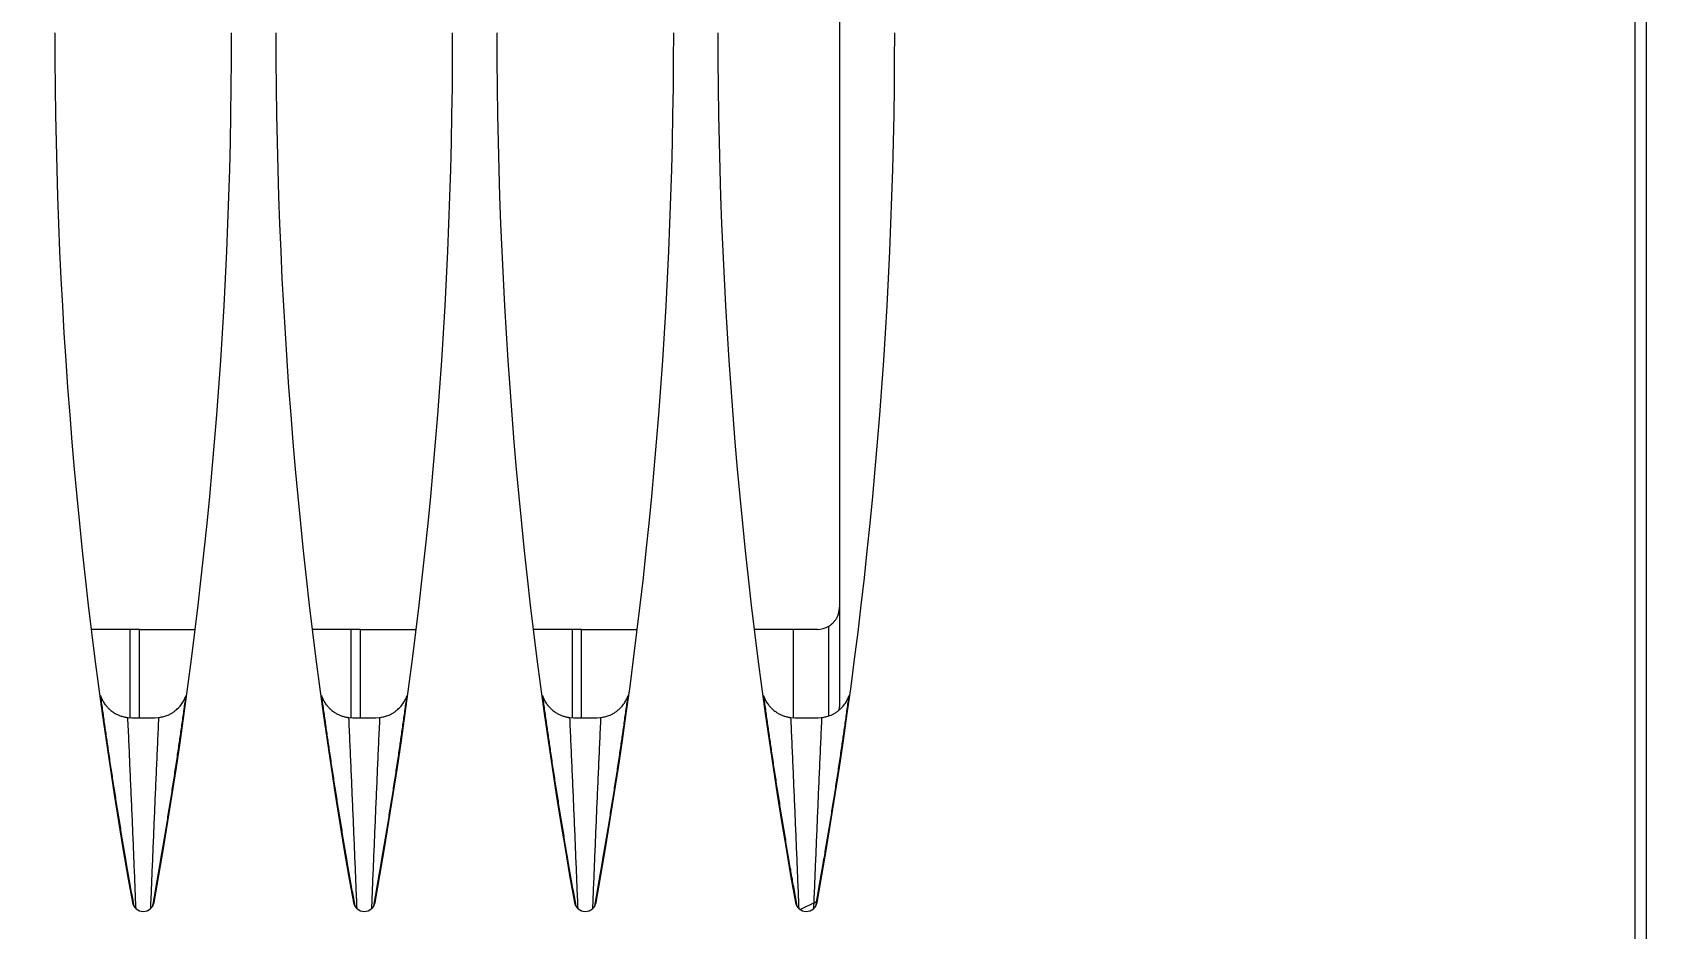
# Model space of a CAD drawing. Header units: metres. Extents: x -101133.8 to -101066.7, y -24899.3 to -24824.7.
# Drawn here: x -101108.1733 to -101108.0993, y -24833.7651 to -24833.7245 of the extents above; entities that cross this region are included whole.
import ezdxf

# ---------------------------------------------------------------- set-up
doc = ezdxf.new("R2010")
doc.units = ezdxf.units.M
doc.header["$LTSCALE"] = 0.2
doc.header["$PDSIZE"] = -5
doc.layers.add('CMT-COTATION DIVERS', color=1, linetype='Continuous')
doc.layers.add('CMT-CVC-MATERIEL', color=30, linetype='Continuous')
doc.styles.get("Standard").update_dxf_attribs({"font": 'arial.ttf'})
doc.dimstyles.get("Standard").update_dxf_attribs({"dimtxt": 0.18, "dimasz": 0.18, "dimexe": 0.18, "dimexo": 0.0625, "dimgap": 0.09, "dimtad": 0, "dimtih": 1, "dimtoh": 1, "dimdec": 4, "dimzin": 0, "dimdsep": 46, "dimtxsty": 'Standard', "dimcen": 0.09, "dimadec": 0, "dimazin": 0, "dimtfac": 1, "dimtdec": 4, "dimtofl": 0, "dimtmove": 0, "dimatfit": 3, "dimfxl": 1, "dimtolj": 1, "dimtzin": 0, "dimarcsym": 0})

# ---------------------------------------------------------------- blocks, each defined once
blk = doc.blocks.new('Cassette 600x600')
at = {"linetype": 'Continuous', "lineweight": 13}
for p, q in [((-20465.93, 461.005), (-20095.53, 461.005)), ((-20095.53, 460.505), (-20465.93, 460.505)), ((-20168.291, 424.505), (-20113.23, 424.505)), ((-20113.076, 424.493), (-20113.23, 424.505)), ((-20112.819, 424.019), (-20116.872, 424.019)), ((-20116.73, 423.505), (-20116.73, 422.832)), ((-20112.73, 423.527), (-20112.74, 423.7)), ((-20105.73, 423.702), (-20105.73, 423.736)), ((-20105.633, 423.686), (-20105.651, 423.722)), ((-20104.051, 422.724), (-20104.415, 423.469)), ((-20116.73, 422.832), (-20116.73, 422.422)), ((-20116.73, 422.422), (-20116.73, 420.649)), ((-20112.733, 422.422), (-20116.73, 422.422)), ((-20112.74, 422.31), (-20112.73, 422.483)), ((-20105.73, 422.274), (-20105.73, 422.308)), ((-20112.23, 421.246), (-20112.23, 421.28)), ((-20116.73, 412.832), (-20116.73, 415.361)), ((-20112.73, 413.527), (-20112.74, 413.7)), ((-20105.73, 413.702), (-20105.73, 413.736)), ((-20112.73, 412.832), (-20116.73, 412.832)), ((-20116.73, 412.832), (-20116.73, 412.421)), ((-20116.73, 412.421), (-20116.73, 410.649)), ((-20112.733, 412.421), (-20116.73, 412.421)), ((-20112.74, 412.31), (-20112.73, 412.483)), ((-20105.73, 412.274), (-20105.73, 412.308)), ((-20112.23, 411.246), (-20112.23, 411.28)), ((-20116.73, 402.832), (-20116.73, 405.361)), ((-20112.23, 404.73), (-20112.23, 404.764)), ((-20112.73, 403.527), (-20112.74, 403.7)), ((-20105.73, 403.702), (-20105.73, 403.736)), ((-20112.73, 402.832), (-20116.73, 402.832)), ((-20116.73, 402.832), (-20116.73, 402.421)), ((-20116.73, 402.421), (-20116.73, 400.649)), ((-20112.733, 402.421), (-20116.73, 402.421)), ((-20112.74, 402.31), (-20112.73, 402.483)), ((-20105.73, 402.274), (-20105.73, 402.308)), ((-20112.23, 401.246), (-20112.23, 401.28)), ((-20116.73, 392.832), (-20116.73, 395.361)), ((-20112.23, 394.73), (-20112.23, 394.764)), ((-20112.73, 393.527), (-20112.74, 393.7)), ((-20105.73, 393.702), (-20105.73, 393.736)), ((-20112.73, 392.832), (-20116.73, 392.832)), ((-20116.73, 392.832), (-20116.73, 392.421)), ((-20116.73, 392.421), (-20116.73, 390.649)), ((-20112.733, 392.421), (-20116.73, 392.421)), ((-20112.74, 392.31), (-20112.73, 392.483)), ((-20105.73, 392.274), (-20105.73, 392.308)), ((-20112.23, 391.246), (-20112.23, 391.28))]:
    blk.add_line(p, q, dxfattribs=at)
for centre, radius, start, end in [((-20143.73, 204.505), 222.5, 79.81251, 90), ((-20117.73, 423.505), 1, 0, 30.92657), ((-20104.465, 423.005), 0.5, 280.18749, 79.81251), ((-20143.73, 641.505), 222.5, 270, 280.18749), ((-20143.73, 194.505), 222.5, 79.81251, 90), ((-20104.465, 413.005), 0.5, 280.18749, 79.81251), ((-20143.73, 631.505), 222.5, 270, 280.18749), ((-20143.73, 184.505), 222.5, 79.81251, 90), ((-20104.465, 403.005), 0.5, 280.18749, 79.81251), ((-20143.73, 621.505), 222.5, 270, 280.18749), ((-20143.73, 174.505), 222.5, 79.81251, 90), ((-20104.465, 393.005), 0.5, 280.18749, 79.81251), ((-20143.73, 611.505), 222.5, 270, 280.18749)]:
    blk.add_arc(centre, radius, start, end, dxfattribs=at)
for points, knots in [([(-20104.205, 423.432), (-20104.323, 423.453), (-20104.442, 423.475), (-20104.56, 423.496), (-20104.678, 423.517), (-20104.795, 423.538), (-20104.916, 423.559), (-20105.036, 423.581), (-20105.16, 423.602), (-20105.271, 423.622), (-20105.383, 423.642), (-20105.483, 423.66), (-20105.627, 423.685), (-20105.816, 423.718), (-20106.081, 423.764), (-20106.326, 423.806), (-20106.571, 423.848), (-20106.796, 423.886), (-20107.026, 423.924), (-20107.256, 423.963), (-20107.492, 424.002), (-20107.726, 424.04), (-20107.96, 424.079), (-20108.193, 424.117), (-20108.426, 424.154), (-20108.659, 424.192), (-20108.893, 424.229), (-20109.127, 424.266), (-20109.361, 424.303), (-20109.595, 424.34), (-20109.828, 424.376), (-20110.06, 424.412), (-20110.292, 424.447), (-20110.529, 424.483), (-20110.766, 424.519), (-20111.009, 424.555), (-20111.231, 424.588), (-20111.452, 424.621), (-20111.652, 424.65), (-20111.858, 424.679), (-20112.064, 424.709), (-20112.275, 424.739), (-20112.485, 424.769), (-20112.695, 424.799), (-20112.904, 424.828), (-20113.113, 424.857), (-20113.322, 424.887), (-20113.531, 424.916), (-20113.74, 424.945)], [0, 0, 0, 0, 1, 1, 1, 2, 2, 2, 3, 3, 3, 4, 4, 4, 5, 5, 5, 6, 6, 6, 7, 7, 7, 8, 8, 8, 9, 9, 9, 10, 10, 10, 11, 11, 11, 12, 12, 12, 13, 13, 13, 14, 14, 14, 15, 15, 15, 16, 16, 16, 16]), ([(-20112.74, 423.7), (-20112.746, 423.731), (-20112.752, 423.762), (-20112.758, 423.793), (-20112.764, 423.824), (-20112.77, 423.855), (-20112.778, 423.886), (-20112.785, 423.918), (-20112.793, 423.949), (-20112.802, 423.979), (-20112.81, 424.009), (-20112.819, 424.037), (-20112.832, 424.071), (-20112.845, 424.106), (-20112.862, 424.148), (-20112.882, 424.187), (-20112.901, 424.227), (-20112.921, 424.265), (-20112.944, 424.301), (-20112.966, 424.338), (-20112.991, 424.375), (-20113.019, 424.413), (-20113.047, 424.45), (-20113.079, 424.49), (-20113.106, 424.52), (-20113.132, 424.551), (-20113.154, 424.574), (-20113.178, 424.598), (-20113.202, 424.622), (-20113.23, 424.648), (-20113.257, 424.671), (-20113.285, 424.695), (-20113.313, 424.717), (-20113.344, 424.74), (-20113.376, 424.762), (-20113.411, 424.785), (-20113.439, 424.802), (-20113.467, 424.819), (-20113.487, 424.829), (-20113.511, 424.841), (-20113.534, 424.853), (-20113.56, 424.866), (-20113.585, 424.878), (-20113.611, 424.889), (-20113.637, 424.901), (-20113.662, 424.912), (-20113.688, 424.923), (-20113.714, 424.934), (-20113.74, 424.945)], [0, 0, 0, 0, 1, 1, 1, 2, 2, 2, 3, 3, 3, 4, 4, 4, 5, 5, 5, 6, 6, 6, 7, 7, 7, 8, 8, 8, 9, 9, 9, 10, 10, 10, 11, 11, 11, 12, 12, 12, 13, 13, 13, 14, 14, 14, 15, 15, 15, 16, 16, 16, 16]), ([(-20116.872, 424.019), (-20116.874, 424.023), (-20116.877, 424.027), (-20116.879, 424.031), (-20116.882, 424.035), (-20116.884, 424.039), (-20116.887, 424.044), (-20116.89, 424.048), (-20116.893, 424.053), (-20116.896, 424.057), (-20116.899, 424.062), (-20116.903, 424.068), (-20116.907, 424.073), (-20116.911, 424.079), (-20116.915, 424.085), (-20116.92, 424.092), (-20116.925, 424.098), (-20116.93, 424.105), (-20116.935, 424.112), (-20116.94, 424.119), (-20116.946, 424.126), (-20116.952, 424.134), (-20116.958, 424.141), (-20116.964, 424.149), (-20116.971, 424.156), (-20116.978, 424.164), (-20116.985, 424.172), (-20116.992, 424.18), (-20117, 424.188), (-20117.007, 424.196), (-20117.015, 424.205), (-20117.023, 424.213), (-20117.032, 424.221), (-20117.04, 424.229), (-20117.048, 424.236), (-20117.055, 424.243), (-20117.066, 424.253), (-20117.077, 424.263), (-20117.092, 424.275), (-20117.107, 424.287), (-20117.121, 424.299), (-20117.135, 424.309), (-20117.15, 424.32), (-20117.166, 424.331), (-20117.182, 424.341), (-20117.197, 424.351), (-20117.212, 424.36), (-20117.226, 424.369), (-20117.245, 424.38), (-20117.264, 424.39), (-20117.289, 424.403), (-20117.313, 424.415), (-20117.337, 424.426), (-20117.361, 424.436), (-20117.384, 424.444), (-20117.408, 424.453), (-20117.432, 424.461), (-20117.458, 424.468), (-20117.483, 424.475), (-20117.511, 424.481), (-20117.532, 424.485), (-20117.553, 424.489), (-20117.566, 424.491), (-20117.581, 424.493), (-20117.597, 424.495), (-20117.614, 424.497), (-20117.631, 424.498), (-20117.647, 424.5), (-20117.664, 424.501), (-20117.68, 424.502), (-20117.697, 424.503), (-20117.713, 424.504), (-20117.73, 424.505)], [0, 0, 0, 0, 1, 1, 1, 2, 2, 2, 3, 3, 3, 4, 4, 4, 5, 5, 5, 6, 6, 6, 7, 7, 7, 8, 8, 8, 9, 9, 9, 10, 10, 10, 11, 11, 11, 12, 12, 12, 13, 13, 13, 14, 14, 14, 15, 15, 15, 16, 16, 16, 17, 17, 17, 18, 18, 18, 19, 19, 19, 20, 20, 20, 21, 21, 21, 22, 22, 22, 23, 23, 23, 24, 24, 24, 24]), ([(-20112.74, 423.7), (-20112.379, 423.684), (-20112.018, 423.668), (-20111.657, 423.651), (-20111.296, 423.635), (-20110.935, 423.619), (-20110.574, 423.603), (-20110.213, 423.587), (-20109.853, 423.571), (-20109.492, 423.556), (-20109.131, 423.54), (-20108.77, 423.524), (-20108.409, 423.509), (-20108.049, 423.494), (-20107.688, 423.479), (-20107.328, 423.464), (-20106.968, 423.449), (-20106.608, 423.434), (-20106.247, 423.419), (-20105.887, 423.404), (-20105.527, 423.39), (-20105.166, 423.375), (-20104.806, 423.36), (-20104.446, 423.346), (-20104.086, 423.331)], [0, 0, 0, 0, 1, 1, 1, 2, 2, 2, 3, 3, 3, 4, 4, 4, 5, 5, 5, 6, 6, 6, 7, 7, 7, 8, 8, 8, 8]), ([(-20112.73, 422.483), (-20112.73, 422.503), (-20112.73, 422.524), (-20112.73, 422.544), (-20112.73, 422.565), (-20112.73, 422.585), (-20112.73, 422.606), (-20112.73, 422.627), (-20112.73, 422.648), (-20112.73, 422.669), (-20112.73, 422.69), (-20112.73, 422.711), (-20112.73, 422.733), (-20112.73, 422.755), (-20112.73, 422.777), (-20112.73, 422.799), (-20112.73, 422.822), (-20112.73, 422.844), (-20112.73, 422.867), (-20112.73, 422.89), (-20112.73, 422.912), (-20112.73, 422.935), (-20112.73, 422.958), (-20112.73, 422.981), (-20112.73, 423.004), (-20112.73, 423.028), (-20112.73, 423.051), (-20112.73, 423.074), (-20112.73, 423.097), (-20112.73, 423.12), (-20112.73, 423.142), (-20112.73, 423.165), (-20112.73, 423.188), (-20112.73, 423.21), (-20112.73, 423.232), (-20112.73, 423.254), (-20112.73, 423.276), (-20112.73, 423.298), (-20112.73, 423.319), (-20112.73, 423.341), (-20112.73, 423.362), (-20112.73, 423.383), (-20112.73, 423.404), (-20112.73, 423.425), (-20112.73, 423.445), (-20112.73, 423.466), (-20112.73, 423.486), (-20112.73, 423.507), (-20112.73, 423.527)], [0, 0, 0, 0, 1, 1, 1, 2, 2, 2, 3, 3, 3, 4, 4, 4, 5, 5, 5, 6, 6, 6, 7, 7, 7, 8, 8, 8, 9, 9, 9, 10, 10, 10, 11, 11, 11, 12, 12, 12, 13, 13, 13, 14, 14, 14, 15, 15, 15, 16, 16, 16, 16]), ([(-20113.74, 421.065), (-20113.531, 421.094), (-20113.322, 421.124), (-20113.113, 421.153), (-20112.904, 421.182), (-20112.695, 421.212), (-20112.485, 421.241), (-20112.275, 421.271), (-20112.064, 421.301), (-20111.858, 421.331), (-20111.652, 421.361), (-20111.452, 421.39), (-20111.231, 421.422), (-20111.009, 421.455), (-20110.766, 421.491), (-20110.529, 421.527), (-20110.292, 421.563), (-20110.06, 421.598), (-20109.828, 421.634), (-20109.595, 421.67), (-20109.361, 421.707), (-20109.127, 421.744), (-20108.893, 421.781), (-20108.659, 421.818), (-20108.426, 421.856), (-20108.193, 421.894), (-20107.96, 421.931), (-20107.726, 421.97), (-20107.492, 422.008), (-20107.256, 422.048), (-20107.026, 422.086), (-20106.796, 422.125), (-20106.571, 422.163), (-20106.326, 422.204), (-20106.081, 422.246), (-20105.816, 422.292), (-20105.627, 422.325), (-20105.483, 422.351), (-20105.383, 422.368), (-20105.271, 422.388), (-20105.16, 422.408), (-20105.036, 422.43), (-20104.916, 422.451), (-20104.795, 422.473), (-20104.678, 422.493), (-20104.56, 422.515), (-20104.442, 422.536), (-20104.323, 422.557), (-20104.205, 422.578)], [0, 0, 0, 0, 1, 1, 1, 2, 2, 2, 3, 3, 3, 4, 4, 4, 5, 5, 5, 6, 6, 6, 7, 7, 7, 8, 8, 8, 9, 9, 9, 10, 10, 10, 11, 11, 11, 12, 12, 12, 13, 13, 13, 14, 14, 14, 15, 15, 15, 16, 16, 16, 16]), ([(-20104.086, 422.679), (-20104.446, 422.664), (-20104.806, 422.65), (-20105.166, 422.635), (-20105.527, 422.621), (-20105.887, 422.606), (-20106.247, 422.591), (-20106.608, 422.576), (-20106.968, 422.562), (-20107.328, 422.547), (-20107.688, 422.532), (-20108.049, 422.516), (-20108.409, 422.501), (-20108.77, 422.486), (-20109.131, 422.47), (-20109.492, 422.454), (-20109.853, 422.439), (-20110.213, 422.423), (-20110.574, 422.407), (-20110.935, 422.391), (-20111.296, 422.375), (-20111.657, 422.359), (-20112.018, 422.343), (-20112.379, 422.327), (-20112.74, 422.31)], [0, 0, 0, 0, 1, 1, 1, 2, 2, 2, 3, 3, 3, 4, 4, 4, 5, 5, 5, 6, 6, 6, 7, 7, 7, 8, 8, 8, 8]), ([(-20113.74, 421.065), (-20113.732, 421.068), (-20113.724, 421.071), (-20113.717, 421.074), (-20113.709, 421.077), (-20113.701, 421.08), (-20113.693, 421.083), (-20113.685, 421.086), (-20113.677, 421.089), (-20113.669, 421.092), (-20113.662, 421.095), (-20113.655, 421.098), (-20113.646, 421.101), (-20113.623, 421.111), (-20113.589, 421.126), (-20113.558, 421.141), (-20113.528, 421.156), (-20113.502, 421.17), (-20113.475, 421.186), (-20113.448, 421.202), (-20113.421, 421.219), (-20113.397, 421.235), (-20113.372, 421.251), (-20113.351, 421.266), (-20113.322, 421.288), (-20113.294, 421.311), (-20113.258, 421.34), (-20113.226, 421.368), (-20113.194, 421.397), (-20113.167, 421.424), (-20113.139, 421.453), (-20113.112, 421.483), (-20113.085, 421.514), (-20113.061, 421.543), (-20113.038, 421.571), (-20113.018, 421.598), (-20112.992, 421.635), (-20112.967, 421.672), (-20112.937, 421.72), (-20112.911, 421.767), (-20112.886, 421.813), (-20112.865, 421.857), (-20112.846, 421.902), (-20112.827, 421.946), (-20112.811, 421.99), (-20112.796, 422.039), (-20112.781, 422.088), (-20112.768, 422.142), (-20112.761, 422.178), (-20112.759, 422.19), (-20112.757, 422.2), (-20112.755, 422.211), (-20112.753, 422.221), (-20112.751, 422.233), (-20112.75, 422.244), (-20112.748, 422.255), (-20112.746, 422.266), (-20112.745, 422.277), (-20112.743, 422.288), (-20112.741, 422.299), (-20112.74, 422.31)], [0, 0, 0, 0, 1, 1, 1, 2, 2, 2, 3, 3, 3, 4, 4, 4, 5, 5, 5, 6, 6, 6, 7, 7, 7, 8, 8, 8, 9, 9, 9, 10, 10, 10, 11, 11, 11, 12, 12, 12, 13, 13, 13, 14, 14, 14, 15, 15, 15, 16, 16, 16, 17, 17, 17, 18, 18, 18, 19, 19, 19, 20, 20, 20, 20]), ([(-20104.205, 413.432), (-20104.323, 413.453), (-20104.442, 413.475), (-20104.56, 413.496), (-20104.678, 413.517), (-20104.795, 413.538), (-20104.916, 413.559), (-20105.036, 413.581), (-20105.16, 413.602), (-20105.271, 413.622), (-20105.383, 413.642), (-20105.483, 413.66), (-20105.627, 413.685), (-20105.816, 413.718), (-20106.081, 413.764), (-20106.326, 413.806), (-20106.571, 413.848), (-20106.796, 413.886), (-20107.026, 413.924), (-20107.256, 413.963), (-20107.492, 414.002), (-20107.726, 414.04), (-20107.96, 414.079), (-20108.193, 414.117), (-20108.426, 414.154), (-20108.659, 414.192), (-20108.893, 414.229), (-20109.127, 414.266), (-20109.361, 414.303), (-20109.595, 414.34), (-20109.828, 414.376), (-20110.06, 414.412), (-20110.292, 414.447), (-20110.529, 414.483), (-20110.766, 414.519), (-20111.009, 414.555), (-20111.231, 414.588), (-20111.452, 414.621), (-20111.652, 414.65), (-20111.858, 414.679), (-20112.064, 414.709), (-20112.275, 414.739), (-20112.485, 414.769), (-20112.695, 414.799), (-20112.904, 414.828), (-20113.113, 414.857), (-20113.322, 414.887), (-20113.531, 414.916), (-20113.74, 414.945)], [0, 0, 0, 0, 1, 1, 1, 2, 2, 2, 3, 3, 3, 4, 4, 4, 5, 5, 5, 6, 6, 6, 7, 7, 7, 8, 8, 8, 9, 9, 9, 10, 10, 10, 11, 11, 11, 12, 12, 12, 13, 13, 13, 14, 14, 14, 15, 15, 15, 16, 16, 16, 16]), ([(-20112.74, 413.7), (-20112.746, 413.731), (-20112.752, 413.762), (-20112.758, 413.793), (-20112.764, 413.824), (-20112.77, 413.855), (-20112.778, 413.886), (-20112.785, 413.918), (-20112.793, 413.949), (-20112.802, 413.979), (-20112.81, 414.009), (-20112.819, 414.037), (-20112.832, 414.071), (-20112.845, 414.106), (-20112.862, 414.148), (-20112.882, 414.187), (-20112.901, 414.227), (-20112.921, 414.265), (-20112.944, 414.302), (-20112.966, 414.338), (-20112.991, 414.375), (-20113.019, 414.413), (-20113.047, 414.45), (-20113.079, 414.49), (-20113.106, 414.52), (-20113.132, 414.551), (-20113.154, 414.574), (-20113.178, 414.598), (-20113.202, 414.622), (-20113.23, 414.648), (-20113.257, 414.671), (-20113.285, 414.695), (-20113.313, 414.717), (-20113.344, 414.74), (-20113.376, 414.762), (-20113.411, 414.785), (-20113.439, 414.802), (-20113.467, 414.819), (-20113.487, 414.829), (-20113.511, 414.841), (-20113.534, 414.853), (-20113.56, 414.866), (-20113.585, 414.878), (-20113.611, 414.889), (-20113.637, 414.901), (-20113.662, 414.912), (-20113.688, 414.923), (-20113.714, 414.934), (-20113.74, 414.945)], [0, 0, 0, 0, 1, 1, 1, 2, 2, 2, 3, 3, 3, 4, 4, 4, 5, 5, 5, 6, 6, 6, 7, 7, 7, 8, 8, 8, 9, 9, 9, 10, 10, 10, 11, 11, 11, 12, 12, 12, 13, 13, 13, 14, 14, 14, 15, 15, 15, 16, 16, 16, 16]), ([(-20112.74, 413.7), (-20112.379, 413.684), (-20112.018, 413.668), (-20111.657, 413.651), (-20111.296, 413.635), (-20110.935, 413.619), (-20110.574, 413.603), (-20110.213, 413.587), (-20109.853, 413.571), (-20109.492, 413.556), (-20109.131, 413.54), (-20108.77, 413.524), (-20108.409, 413.509), (-20108.049, 413.494), (-20107.688, 413.479), (-20107.328, 413.464), (-20106.968, 413.449), (-20106.608, 413.434), (-20106.247, 413.419), (-20105.887, 413.404), (-20105.527, 413.39), (-20105.166, 413.375), (-20104.806, 413.36), (-20104.446, 413.346), (-20104.086, 413.331)], [0, 0, 0, 0, 1, 1, 1, 2, 2, 2, 3, 3, 3, 4, 4, 4, 5, 5, 5, 6, 6, 6, 7, 7, 7, 8, 8, 8, 8]), ([(-20112.73, 412.483), (-20112.73, 412.503), (-20112.73, 412.524), (-20112.73, 412.544), (-20112.73, 412.565), (-20112.73, 412.585), (-20112.73, 412.606), (-20112.73, 412.627), (-20112.73, 412.648), (-20112.73, 412.669), (-20112.73, 412.69), (-20112.73, 412.711), (-20112.73, 412.733), (-20112.73, 412.755), (-20112.73, 412.777), (-20112.73, 412.799), (-20112.73, 412.822), (-20112.73, 412.844), (-20112.73, 412.867), (-20112.73, 412.89), (-20112.73, 412.912), (-20112.73, 412.935), (-20112.73, 412.958), (-20112.73, 412.981), (-20112.73, 413.004), (-20112.73, 413.028), (-20112.73, 413.051), (-20112.73, 413.074), (-20112.73, 413.097), (-20112.73, 413.119), (-20112.73, 413.142), (-20112.73, 413.165), (-20112.73, 413.188), (-20112.73, 413.21), (-20112.73, 413.232), (-20112.73, 413.254), (-20112.73, 413.276), (-20112.73, 413.298), (-20112.73, 413.319), (-20112.73, 413.341), (-20112.73, 413.362), (-20112.73, 413.383), (-20112.73, 413.404), (-20112.73, 413.425), (-20112.73, 413.445), (-20112.73, 413.466), (-20112.73, 413.486), (-20112.73, 413.507), (-20112.73, 413.527)], [0, 0, 0, 0, 1, 1, 1, 2, 2, 2, 3, 3, 3, 4, 4, 4, 5, 5, 5, 6, 6, 6, 7, 7, 7, 8, 8, 8, 9, 9, 9, 10, 10, 10, 11, 11, 11, 12, 12, 12, 13, 13, 13, 14, 14, 14, 15, 15, 15, 16, 16, 16, 16]), ([(-20113.74, 411.065), (-20113.531, 411.094), (-20113.322, 411.124), (-20113.113, 411.153), (-20112.904, 411.182), (-20112.695, 411.212), (-20112.485, 411.241), (-20112.275, 411.271), (-20112.064, 411.301), (-20111.858, 411.331), (-20111.652, 411.361), (-20111.452, 411.39), (-20111.231, 411.422), (-20111.009, 411.455), (-20110.766, 411.491), (-20110.529, 411.527), (-20110.292, 411.563), (-20110.06, 411.598), (-20109.828, 411.634), (-20109.595, 411.67), (-20109.361, 411.707), (-20109.127, 411.744), (-20108.893, 411.781), (-20108.659, 411.818), (-20108.426, 411.856), (-20108.193, 411.894), (-20107.96, 411.931), (-20107.726, 411.97), (-20107.492, 412.008), (-20107.256, 412.048), (-20107.026, 412.086), (-20106.796, 412.125), (-20106.571, 412.163), (-20106.326, 412.204), (-20106.081, 412.246), (-20105.816, 412.292), (-20105.627, 412.325), (-20105.483, 412.351), (-20105.383, 412.368), (-20105.271, 412.388), (-20105.16, 412.408), (-20105.036, 412.43), (-20104.916, 412.451), (-20104.795, 412.473), (-20104.678, 412.493), (-20104.56, 412.515), (-20104.442, 412.536), (-20104.323, 412.557), (-20104.205, 412.578)], [0, 0, 0, 0, 1, 1, 1, 2, 2, 2, 3, 3, 3, 4, 4, 4, 5, 5, 5, 6, 6, 6, 7, 7, 7, 8, 8, 8, 9, 9, 9, 10, 10, 10, 11, 11, 11, 12, 12, 12, 13, 13, 13, 14, 14, 14, 15, 15, 15, 16, 16, 16, 16]), ([(-20113.74, 411.065), (-20113.732, 411.068), (-20113.724, 411.071), (-20113.717, 411.074), (-20113.709, 411.077), (-20113.701, 411.08), (-20113.693, 411.083), (-20113.685, 411.086), (-20113.677, 411.089), (-20113.669, 411.092), (-20113.662, 411.095), (-20113.655, 411.098), (-20113.646, 411.101), (-20113.623, 411.111), (-20113.589, 411.126), (-20113.558, 411.141), (-20113.528, 411.156), (-20113.502, 411.17), (-20113.475, 411.186), (-20113.448, 411.202), (-20113.421, 411.219), (-20113.397, 411.235), (-20113.372, 411.251), (-20113.351, 411.266), (-20113.322, 411.288), (-20113.294, 411.311), (-20113.258, 411.34), (-20113.226, 411.368), (-20113.194, 411.397), (-20113.167, 411.424), (-20113.139, 411.453), (-20113.112, 411.483), (-20113.085, 411.514), (-20113.061, 411.543), (-20113.038, 411.571), (-20113.018, 411.598), (-20112.992, 411.635), (-20112.967, 411.672), (-20112.937, 411.72), (-20112.911, 411.767), (-20112.886, 411.813), (-20112.865, 411.857), (-20112.846, 411.902), (-20112.827, 411.946), (-20112.811, 411.99), (-20112.796, 412.039), (-20112.781, 412.088), (-20112.768, 412.142), (-20112.761, 412.178), (-20112.759, 412.19), (-20112.757, 412.2), (-20112.755, 412.211), (-20112.753, 412.221), (-20112.751, 412.233), (-20112.75, 412.244), (-20112.748, 412.255), (-20112.746, 412.266), (-20112.745, 412.277), (-20112.743, 412.288), (-20112.741, 412.299), (-20112.74, 412.31)], [0, 0, 0, 0, 1, 1, 1, 2, 2, 2, 3, 3, 3, 4, 4, 4, 5, 5, 5, 6, 6, 6, 7, 7, 7, 8, 8, 8, 9, 9, 9, 10, 10, 10, 11, 11, 11, 12, 12, 12, 13, 13, 13, 14, 14, 14, 15, 15, 15, 16, 16, 16, 17, 17, 17, 18, 18, 18, 19, 19, 19, 20, 20, 20, 20]), ([(-20104.086, 412.679), (-20104.446, 412.664), (-20104.806, 412.65), (-20105.166, 412.635), (-20105.527, 412.621), (-20105.887, 412.606), (-20106.247, 412.591), (-20106.608, 412.576), (-20106.968, 412.562), (-20107.328, 412.547), (-20107.688, 412.532), (-20108.049, 412.517), (-20108.409, 412.501), (-20108.77, 412.486), (-20109.131, 412.47), (-20109.492, 412.455), (-20109.853, 412.439), (-20110.213, 412.423), (-20110.574, 412.407), (-20110.935, 412.391), (-20111.296, 412.375), (-20111.657, 412.359), (-20112.018, 412.343), (-20112.379, 412.327), (-20112.74, 412.31)], [0, 0, 0, 0, 1, 1, 1, 2, 2, 2, 3, 3, 3, 4, 4, 4, 5, 5, 5, 6, 6, 6, 7, 7, 7, 8, 8, 8, 8]), ([(-20104.205, 403.432), (-20104.323, 403.453), (-20104.442, 403.475), (-20104.56, 403.496), (-20104.678, 403.517), (-20104.795, 403.538), (-20104.916, 403.559), (-20105.036, 403.581), (-20105.16, 403.602), (-20105.271, 403.622), (-20105.383, 403.642), (-20105.483, 403.66), (-20105.627, 403.685), (-20105.816, 403.718), (-20106.081, 403.764), (-20106.326, 403.806), (-20106.571, 403.848), (-20106.796, 403.886), (-20107.026, 403.924), (-20107.256, 403.963), (-20107.492, 404.002), (-20107.726, 404.04), (-20107.96, 404.079), (-20108.193, 404.117), (-20108.426, 404.154), (-20108.659, 404.192), (-20108.893, 404.229), (-20109.127, 404.266), (-20109.361, 404.303), (-20109.595, 404.34), (-20109.828, 404.376), (-20110.06, 404.412), (-20110.292, 404.447), (-20110.529, 404.483), (-20110.766, 404.519), (-20111.009, 404.555), (-20111.231, 404.588), (-20111.452, 404.621), (-20111.652, 404.65), (-20111.858, 404.679), (-20112.064, 404.709), (-20112.275, 404.739), (-20112.485, 404.769), (-20112.695, 404.799), (-20112.904, 404.828), (-20113.113, 404.857), (-20113.322, 404.887), (-20113.531, 404.916), (-20113.74, 404.945)], [0, 0, 0, 0, 1, 1, 1, 2, 2, 2, 3, 3, 3, 4, 4, 4, 5, 5, 5, 6, 6, 6, 7, 7, 7, 8, 8, 8, 9, 9, 9, 10, 10, 10, 11, 11, 11, 12, 12, 12, 13, 13, 13, 14, 14, 14, 15, 15, 15, 16, 16, 16, 16]), ([(-20112.74, 403.7), (-20112.746, 403.731), (-20112.752, 403.762), (-20112.758, 403.793), (-20112.764, 403.824), (-20112.77, 403.855), (-20112.778, 403.886), (-20112.785, 403.918), (-20112.793, 403.949), (-20112.802, 403.979), (-20112.81, 404.009), (-20112.819, 404.037), (-20112.832, 404.071), (-20112.845, 404.106), (-20112.862, 404.148), (-20112.882, 404.187), (-20112.901, 404.227), (-20112.921, 404.265), (-20112.944, 404.302), (-20112.966, 404.338), (-20112.991, 404.375), (-20113.019, 404.413), (-20113.047, 404.45), (-20113.079, 404.49), (-20113.106, 404.52), (-20113.132, 404.551), (-20113.154, 404.574), (-20113.178, 404.598), (-20113.202, 404.622), (-20113.23, 404.648), (-20113.257, 404.671), (-20113.285, 404.695), (-20113.313, 404.717), (-20113.344, 404.74), (-20113.376, 404.762), (-20113.411, 404.785), (-20113.439, 404.802), (-20113.467, 404.819), (-20113.487, 404.829), (-20113.511, 404.841), (-20113.534, 404.853), (-20113.56, 404.866), (-20113.585, 404.878), (-20113.611, 404.889), (-20113.637, 404.901), (-20113.662, 404.912), (-20113.688, 404.923), (-20113.714, 404.934), (-20113.74, 404.945)], [0, 0, 0, 0, 1, 1, 1, 2, 2, 2, 3, 3, 3, 4, 4, 4, 5, 5, 5, 6, 6, 6, 7, 7, 7, 8, 8, 8, 9, 9, 9, 10, 10, 10, 11, 11, 11, 12, 12, 12, 13, 13, 13, 14, 14, 14, 15, 15, 15, 16, 16, 16, 16]), ([(-20112.74, 403.7), (-20112.379, 403.684), (-20112.018, 403.668), (-20111.657, 403.651), (-20111.296, 403.635), (-20110.935, 403.619), (-20110.574, 403.603), (-20110.213, 403.587), (-20109.853, 403.571), (-20109.492, 403.556), (-20109.131, 403.54), (-20108.77, 403.524), (-20108.409, 403.509), (-20108.049, 403.494), (-20107.688, 403.479), (-20107.328, 403.464), (-20106.968, 403.449), (-20106.608, 403.434), (-20106.247, 403.419), (-20105.887, 403.404), (-20105.527, 403.39), (-20105.166, 403.375), (-20104.806, 403.36), (-20104.446, 403.346), (-20104.086, 403.331)], [0, 0, 0, 0, 1, 1, 1, 2, 2, 2, 3, 3, 3, 4, 4, 4, 5, 5, 5, 6, 6, 6, 7, 7, 7, 8, 8, 8, 8]), ([(-20112.73, 402.483), (-20112.73, 402.503), (-20112.73, 402.524), (-20112.73, 402.544), (-20112.73, 402.565), (-20112.73, 402.585), (-20112.73, 402.606), (-20112.73, 402.627), (-20112.73, 402.648), (-20112.73, 402.669), (-20112.73, 402.69), (-20112.73, 402.711), (-20112.73, 402.733), (-20112.73, 402.755), (-20112.73, 402.777), (-20112.73, 402.799), (-20112.73, 402.822), (-20112.73, 402.844), (-20112.73, 402.867), (-20112.73, 402.89), (-20112.73, 402.912), (-20112.73, 402.935), (-20112.73, 402.958), (-20112.73, 402.981), (-20112.73, 403.004), (-20112.73, 403.028), (-20112.73, 403.051), (-20112.73, 403.074), (-20112.73, 403.097), (-20112.73, 403.119), (-20112.73, 403.142), (-20112.73, 403.165), (-20112.73, 403.188), (-20112.73, 403.21), (-20112.73, 403.232), (-20112.73, 403.254), (-20112.73, 403.276), (-20112.73, 403.298), (-20112.73, 403.319), (-20112.73, 403.341), (-20112.73, 403.362), (-20112.73, 403.383), (-20112.73, 403.404), (-20112.73, 403.425), (-20112.73, 403.445), (-20112.73, 403.466), (-20112.73, 403.486), (-20112.73, 403.507), (-20112.73, 403.527)], [0, 0, 0, 0, 1, 1, 1, 2, 2, 2, 3, 3, 3, 4, 4, 4, 5, 5, 5, 6, 6, 6, 7, 7, 7, 8, 8, 8, 9, 9, 9, 10, 10, 10, 11, 11, 11, 12, 12, 12, 13, 13, 13, 14, 14, 14, 15, 15, 15, 16, 16, 16, 16]), ([(-20113.74, 401.065), (-20113.531, 401.094), (-20113.322, 401.124), (-20113.113, 401.153), (-20112.904, 401.182), (-20112.695, 401.212), (-20112.485, 401.241), (-20112.275, 401.271), (-20112.064, 401.301), (-20111.858, 401.331), (-20111.652, 401.361), (-20111.452, 401.39), (-20111.231, 401.422), (-20111.009, 401.455), (-20110.766, 401.491), (-20110.529, 401.527), (-20110.292, 401.563), (-20110.06, 401.598), (-20109.828, 401.634), (-20109.595, 401.67), (-20109.361, 401.707), (-20109.127, 401.744), (-20108.893, 401.781), (-20108.659, 401.818), (-20108.426, 401.856), (-20108.193, 401.894), (-20107.96, 401.931), (-20107.726, 401.97), (-20107.492, 402.008), (-20107.256, 402.048), (-20107.026, 402.086), (-20106.796, 402.125), (-20106.571, 402.163), (-20106.326, 402.204), (-20106.081, 402.246), (-20105.816, 402.292), (-20105.627, 402.325), (-20105.483, 402.351), (-20105.383, 402.368), (-20105.271, 402.388), (-20105.16, 402.408), (-20105.036, 402.43), (-20104.916, 402.451), (-20104.795, 402.473), (-20104.678, 402.493), (-20104.56, 402.515), (-20104.442, 402.536), (-20104.323, 402.557), (-20104.205, 402.578)], [0, 0, 0, 0, 1, 1, 1, 2, 2, 2, 3, 3, 3, 4, 4, 4, 5, 5, 5, 6, 6, 6, 7, 7, 7, 8, 8, 8, 9, 9, 9, 10, 10, 10, 11, 11, 11, 12, 12, 12, 13, 13, 13, 14, 14, 14, 15, 15, 15, 16, 16, 16, 16]), ([(-20104.086, 402.679), (-20104.446, 402.664), (-20104.806, 402.65), (-20105.166, 402.635), (-20105.527, 402.621), (-20105.887, 402.606), (-20106.247, 402.591), (-20106.608, 402.576), (-20106.968, 402.562), (-20107.328, 402.547), (-20107.688, 402.532), (-20108.049, 402.517), (-20108.409, 402.501), (-20108.77, 402.486), (-20109.131, 402.47), (-20109.492, 402.454), (-20109.853, 402.439), (-20110.213, 402.423), (-20110.574, 402.407), (-20110.935, 402.391), (-20111.296, 402.375), (-20111.657, 402.359), (-20112.018, 402.343), (-20112.379, 402.327), (-20112.74, 402.31)], [0, 0, 0, 0, 1, 1, 1, 2, 2, 2, 3, 3, 3, 4, 4, 4, 5, 5, 5, 6, 6, 6, 7, 7, 7, 8, 8, 8, 8]), ([(-20113.74, 401.065), (-20113.732, 401.068), (-20113.724, 401.071), (-20113.717, 401.074), (-20113.709, 401.077), (-20113.701, 401.08), (-20113.693, 401.083), (-20113.685, 401.086), (-20113.677, 401.089), (-20113.669, 401.092), (-20113.662, 401.095), (-20113.655, 401.097), (-20113.646, 401.101), (-20113.623, 401.111), (-20113.589, 401.126), (-20113.558, 401.141), (-20113.528, 401.156), (-20113.502, 401.17), (-20113.475, 401.186), (-20113.448, 401.202), (-20113.421, 401.219), (-20113.397, 401.235), (-20113.372, 401.251), (-20113.351, 401.266), (-20113.322, 401.288), (-20113.294, 401.311), (-20113.258, 401.34), (-20113.226, 401.368), (-20113.194, 401.397), (-20113.167, 401.424), (-20113.139, 401.453), (-20113.112, 401.483), (-20113.085, 401.514), (-20113.061, 401.543), (-20113.038, 401.571), (-20113.018, 401.598), (-20112.992, 401.635), (-20112.967, 401.672), (-20112.937, 401.72), (-20112.911, 401.767), (-20112.886, 401.813), (-20112.865, 401.857), (-20112.846, 401.902), (-20112.827, 401.946), (-20112.811, 401.99), (-20112.796, 402.039), (-20112.781, 402.088), (-20112.768, 402.142), (-20112.761, 402.178), (-20112.759, 402.19), (-20112.757, 402.2), (-20112.755, 402.211), (-20112.753, 402.221), (-20112.751, 402.233), (-20112.75, 402.244), (-20112.748, 402.255), (-20112.746, 402.266), (-20112.745, 402.277), (-20112.743, 402.288), (-20112.741, 402.299), (-20112.74, 402.31)], [0, 0, 0, 0, 1, 1, 1, 2, 2, 2, 3, 3, 3, 4, 4, 4, 5, 5, 5, 6, 6, 6, 7, 7, 7, 8, 8, 8, 9, 9, 9, 10, 10, 10, 11, 11, 11, 12, 12, 12, 13, 13, 13, 14, 14, 14, 15, 15, 15, 16, 16, 16, 17, 17, 17, 18, 18, 18, 19, 19, 19, 20, 20, 20, 20]), ([(-20104.205, 393.432), (-20104.323, 393.453), (-20104.442, 393.475), (-20104.56, 393.496), (-20104.678, 393.517), (-20104.795, 393.538), (-20104.916, 393.559), (-20105.036, 393.581), (-20105.16, 393.602), (-20105.271, 393.622), (-20105.383, 393.642), (-20105.483, 393.66), (-20105.627, 393.685), (-20105.816, 393.718), (-20106.081, 393.764), (-20106.326, 393.806), (-20106.571, 393.848), (-20106.796, 393.886), (-20107.026, 393.924), (-20107.256, 393.963), (-20107.492, 394.002), (-20107.726, 394.04), (-20107.96, 394.079), (-20108.193, 394.117), (-20108.426, 394.154), (-20108.659, 394.192), (-20108.893, 394.229), (-20109.127, 394.266), (-20109.361, 394.303), (-20109.595, 394.34), (-20109.828, 394.376), (-20110.06, 394.412), (-20110.292, 394.447), (-20110.529, 394.483), (-20110.766, 394.519), (-20111.009, 394.555), (-20111.231, 394.588), (-20111.452, 394.621), (-20111.652, 394.65), (-20111.858, 394.679), (-20112.064, 394.709), (-20112.275, 394.739), (-20112.485, 394.769), (-20112.695, 394.799), (-20112.904, 394.828), (-20113.113, 394.857), (-20113.322, 394.887), (-20113.531, 394.916), (-20113.74, 394.945)], [0, 0, 0, 0, 1, 1, 1, 2, 2, 2, 3, 3, 3, 4, 4, 4, 5, 5, 5, 6, 6, 6, 7, 7, 7, 8, 8, 8, 9, 9, 9, 10, 10, 10, 11, 11, 11, 12, 12, 12, 13, 13, 13, 14, 14, 14, 15, 15, 15, 16, 16, 16, 16]), ([(-20112.74, 393.7), (-20112.746, 393.731), (-20112.752, 393.762), (-20112.758, 393.793), (-20112.764, 393.824), (-20112.77, 393.855), (-20112.778, 393.886), (-20112.785, 393.918), (-20112.793, 393.949), (-20112.802, 393.979), (-20112.81, 394.009), (-20112.819, 394.037), (-20112.832, 394.071), (-20112.845, 394.106), (-20112.862, 394.148), (-20112.882, 394.187), (-20112.901, 394.227), (-20112.921, 394.265), (-20112.944, 394.302), (-20112.966, 394.338), (-20112.991, 394.375), (-20113.019, 394.413), (-20113.047, 394.45), (-20113.079, 394.49), (-20113.106, 394.52), (-20113.132, 394.551), (-20113.154, 394.574), (-20113.178, 394.598), (-20113.202, 394.622), (-20113.23, 394.648), (-20113.257, 394.671), (-20113.285, 394.695), (-20113.313, 394.717), (-20113.344, 394.74), (-20113.376, 394.762), (-20113.411, 394.785), (-20113.439, 394.802), (-20113.467, 394.819), (-20113.487, 394.829), (-20113.511, 394.841), (-20113.534, 394.853), (-20113.56, 394.866), (-20113.585, 394.878), (-20113.611, 394.889), (-20113.637, 394.901), (-20113.662, 394.912), (-20113.688, 394.923), (-20113.714, 394.934), (-20113.74, 394.945)], [0, 0, 0, 0, 1, 1, 1, 2, 2, 2, 3, 3, 3, 4, 4, 4, 5, 5, 5, 6, 6, 6, 7, 7, 7, 8, 8, 8, 9, 9, 9, 10, 10, 10, 11, 11, 11, 12, 12, 12, 13, 13, 13, 14, 14, 14, 15, 15, 15, 16, 16, 16, 16]), ([(-20112.74, 393.7), (-20112.379, 393.684), (-20112.018, 393.668), (-20111.657, 393.651), (-20111.296, 393.635), (-20110.935, 393.619), (-20110.574, 393.603), (-20110.213, 393.587), (-20109.853, 393.571), (-20109.492, 393.556), (-20109.131, 393.54), (-20108.77, 393.524), (-20108.409, 393.509), (-20108.049, 393.494), (-20107.688, 393.479), (-20107.328, 393.464), (-20106.968, 393.449), (-20106.608, 393.434), (-20106.247, 393.419), (-20105.887, 393.404), (-20105.527, 393.39), (-20105.166, 393.375), (-20104.806, 393.36), (-20104.446, 393.346), (-20104.086, 393.331)], [0, 0, 0, 0, 1, 1, 1, 2, 2, 2, 3, 3, 3, 4, 4, 4, 5, 5, 5, 6, 6, 6, 7, 7, 7, 8, 8, 8, 8]), ([(-20112.73, 392.483), (-20112.73, 392.503), (-20112.73, 392.524), (-20112.73, 392.544), (-20112.73, 392.565), (-20112.73, 392.585), (-20112.73, 392.606), (-20112.73, 392.627), (-20112.73, 392.648), (-20112.73, 392.669), (-20112.73, 392.69), (-20112.73, 392.711), (-20112.73, 392.733), (-20112.73, 392.755), (-20112.73, 392.777), (-20112.73, 392.799), (-20112.73, 392.822), (-20112.73, 392.844), (-20112.73, 392.867), (-20112.73, 392.89), (-20112.73, 392.912), (-20112.73, 392.935), (-20112.73, 392.958), (-20112.73, 392.981), (-20112.73, 393.004), (-20112.73, 393.028), (-20112.73, 393.051), (-20112.73, 393.074), (-20112.73, 393.097), (-20112.73, 393.12), (-20112.73, 393.142), (-20112.73, 393.165), (-20112.73, 393.188), (-20112.73, 393.21), (-20112.73, 393.232), (-20112.73, 393.254), (-20112.73, 393.276), (-20112.73, 393.298), (-20112.73, 393.319), (-20112.73, 393.341), (-20112.73, 393.362), (-20112.73, 393.383), (-20112.73, 393.404), (-20112.73, 393.425), (-20112.73, 393.445), (-20112.73, 393.466), (-20112.73, 393.486), (-20112.73, 393.507), (-20112.73, 393.527)], [0, 0, 0, 0, 1, 1, 1, 2, 2, 2, 3, 3, 3, 4, 4, 4, 5, 5, 5, 6, 6, 6, 7, 7, 7, 8, 8, 8, 9, 9, 9, 10, 10, 10, 11, 11, 11, 12, 12, 12, 13, 13, 13, 14, 14, 14, 15, 15, 15, 16, 16, 16, 16]), ([(-20113.74, 391.065), (-20113.531, 391.094), (-20113.322, 391.124), (-20113.113, 391.153), (-20112.904, 391.182), (-20112.695, 391.212), (-20112.485, 391.241), (-20112.275, 391.271), (-20112.064, 391.301), (-20111.858, 391.331), (-20111.652, 391.361), (-20111.452, 391.39), (-20111.231, 391.422), (-20111.009, 391.455), (-20110.766, 391.491), (-20110.529, 391.527), (-20110.292, 391.563), (-20110.06, 391.598), (-20109.828, 391.634), (-20109.595, 391.67), (-20109.361, 391.707), (-20109.127, 391.744), (-20108.893, 391.781), (-20108.659, 391.818), (-20108.426, 391.856), (-20108.193, 391.894), (-20107.96, 391.931), (-20107.726, 391.97), (-20107.492, 392.008), (-20107.256, 392.048), (-20107.026, 392.086), (-20106.796, 392.125), (-20106.571, 392.163), (-20106.326, 392.204), (-20106.081, 392.246), (-20105.816, 392.292), (-20105.627, 392.325), (-20105.483, 392.351), (-20105.383, 392.368), (-20105.271, 392.388), (-20105.16, 392.408), (-20105.036, 392.43), (-20104.916, 392.451), (-20104.795, 392.473), (-20104.678, 392.493), (-20104.56, 392.515), (-20104.442, 392.536), (-20104.323, 392.557), (-20104.205, 392.578)], [0, 0, 0, 0, 1, 1, 1, 2, 2, 2, 3, 3, 3, 4, 4, 4, 5, 5, 5, 6, 6, 6, 7, 7, 7, 8, 8, 8, 9, 9, 9, 10, 10, 10, 11, 11, 11, 12, 12, 12, 13, 13, 13, 14, 14, 14, 15, 15, 15, 16, 16, 16, 16]), ([(-20113.74, 391.065), (-20113.732, 391.068), (-20113.724, 391.071), (-20113.717, 391.074), (-20113.709, 391.077), (-20113.701, 391.08), (-20113.693, 391.083), (-20113.685, 391.086), (-20113.677, 391.089), (-20113.669, 391.092), (-20113.662, 391.095), (-20113.655, 391.098), (-20113.646, 391.101), (-20113.623, 391.111), (-20113.589, 391.126), (-20113.558, 391.141), (-20113.528, 391.156), (-20113.502, 391.17), (-20113.475, 391.186), (-20113.448, 391.202), (-20113.421, 391.219), (-20113.397, 391.235), (-20113.372, 391.251), (-20113.351, 391.266), (-20113.322, 391.288), (-20113.294, 391.311), (-20113.258, 391.34), (-20113.226, 391.368), (-20113.194, 391.397), (-20113.167, 391.424), (-20113.139, 391.453), (-20113.112, 391.483), (-20113.085, 391.514), (-20113.061, 391.543), (-20113.038, 391.571), (-20113.018, 391.598), (-20112.992, 391.635), (-20112.967, 391.672), (-20112.937, 391.72), (-20112.911, 391.767), (-20112.886, 391.813), (-20112.865, 391.857), (-20112.846, 391.902), (-20112.827, 391.946), (-20112.811, 391.99), (-20112.796, 392.039), (-20112.781, 392.088), (-20112.768, 392.142), (-20112.761, 392.178), (-20112.759, 392.19), (-20112.757, 392.2), (-20112.755, 392.211), (-20112.753, 392.221), (-20112.751, 392.233), (-20112.75, 392.244), (-20112.748, 392.255), (-20112.746, 392.266), (-20112.745, 392.277), (-20112.743, 392.288), (-20112.741, 392.299), (-20112.74, 392.31)], [0, 0, 0, 0, 1, 1, 1, 2, 2, 2, 3, 3, 3, 4, 4, 4, 5, 5, 5, 6, 6, 6, 7, 7, 7, 8, 8, 8, 9, 9, 9, 10, 10, 10, 11, 11, 11, 12, 12, 12, 13, 13, 13, 14, 14, 14, 15, 15, 15, 16, 16, 16, 17, 17, 17, 18, 18, 18, 19, 19, 19, 20, 20, 20, 20]), ([(-20104.086, 392.679), (-20104.446, 392.664), (-20104.806, 392.65), (-20105.166, 392.635), (-20105.527, 392.621), (-20105.887, 392.606), (-20106.247, 392.591), (-20106.608, 392.576), (-20106.968, 392.562), (-20107.328, 392.547), (-20107.688, 392.532), (-20108.049, 392.517), (-20108.409, 392.501), (-20108.77, 392.486), (-20109.131, 392.47), (-20109.492, 392.455), (-20109.853, 392.439), (-20110.213, 392.423), (-20110.574, 392.407), (-20110.935, 392.391), (-20111.296, 392.375), (-20111.657, 392.359), (-20112.018, 392.343), (-20112.379, 392.327), (-20112.74, 392.31)], [0, 0, 0, 0, 1, 1, 1, 2, 2, 2, 3, 3, 3, 4, 4, 4, 5, 5, 5, 6, 6, 6, 7, 7, 7, 8, 8, 8, 8])]:
    blk.add_open_spline(points, degree=3, knots=knots, dxfattribs=at)
blk = doc.blocks.new('COT-45')
at = {"color": 0}
for p, q in [((0, -1), (0, 1)), ((-1, 0), (1, 0))]:
    blk.add_line(p, q, dxfattribs=at)
at = {"color": 0, "const_width": 0.4}
blk.add_lwpolyline([(-0.4419, -0.4419), (0.4419, 0.4419)], dxfattribs=at)
blk = doc.blocks.new('*D86')
at = {"layer": 'CMT-COTATION DIVERS', "color": 0, "lineweight": -2}
for p, q in [((-101106.435908, -24831.696781), (-101106.435908, -24834.830787)), ((-101108.843698, -24834.019494), (-101108.843698, -24834.830787)), ((-101108.818698, -24834.780787), (-101106.460908, -24834.780787))]:
    blk.add_line(p, q, dxfattribs=at)
at = {"layer": 'Defpoints', "color": 0, "lineweight": 15}
for p in [(-101106.435908, -24831.666781), (-101108.843698, -24833.989494), (-101106.435908, -24834.780787)]:
    blk.add_point(p, dxfattribs=at)
at = {"layer": 'CMT-COTATION DIVERS', "color": 0, "lineweight": -2, "xscale": 0.025, "yscale": 0.025, "zscale": 0.025, "rotation": 180}
blk.add_blockref('COT-45', (-101108.843698, -24834.780787), dxfattribs=at)
at = {"layer": 'CMT-COTATION DIVERS', "color": 0, "lineweight": -2, "xscale": 0.025, "yscale": 0.025, "zscale": 0.025}
blk.add_blockref('COT-45', (-101106.435908, -24834.780787), dxfattribs=at)
at = {"layer": 'CMT-COTATION DIVERS', "color": 0, "lineweight": 15, "insert": (-101107.639803, -24834.705633), "char_height": 0.075, "attachment_point": 5}
blk.add_mtext('\\A1;241', dxfattribs=at)

msp = doc.modelspace()

# ---------------------------------------------------------------- block references
at = {"layer": 'CMT-CVC-MATERIEL', "xscale": 0.001, "yscale": 0.001, "zscale": 0.001, "rotation": 270}
msp.add_blockref('Cassette 600x600', (-101108.561286, -24853.868258), dxfattribs=at)

# ---------------------------------------------------------------- dimensions: what is measured, and where the dimension line sits
at = {"layer": 'CMT-COTATION DIVERS', "lineweight": 15}
dim = msp.add_linear_dim(base=(-101106.435908, -24834.780787), p1=(-101108.843698, -24833.989494), p2=(-101106.435908, -24831.666781), dimstyle='Standard', override={"dimscale": 0.05, "dimtxt": 1.5, "dimasz": 0.5, "dimexe": 1, "dimexo": 0.6, "dimgap": 0.75, "dimtad": 1, "dimtih": 0, "dimtoh": 0, "dimdec": 0, "dimlfac": 100, "dimblk": 'COT-45', "dimcen": 0, "dimadec": 2, "dimazin": 2, "dimtdec": 2, "dimtix": 1, "dimtmove": 1, "dimfrac": 1}, dxfattribs=at)
dim.commit()
dim.dimension.update_dxf_attribs({"geometry": '*D86', "text_midpoint": (-101107.639803, -24834.705633)})

doc.saveas('drawing.dxf')
